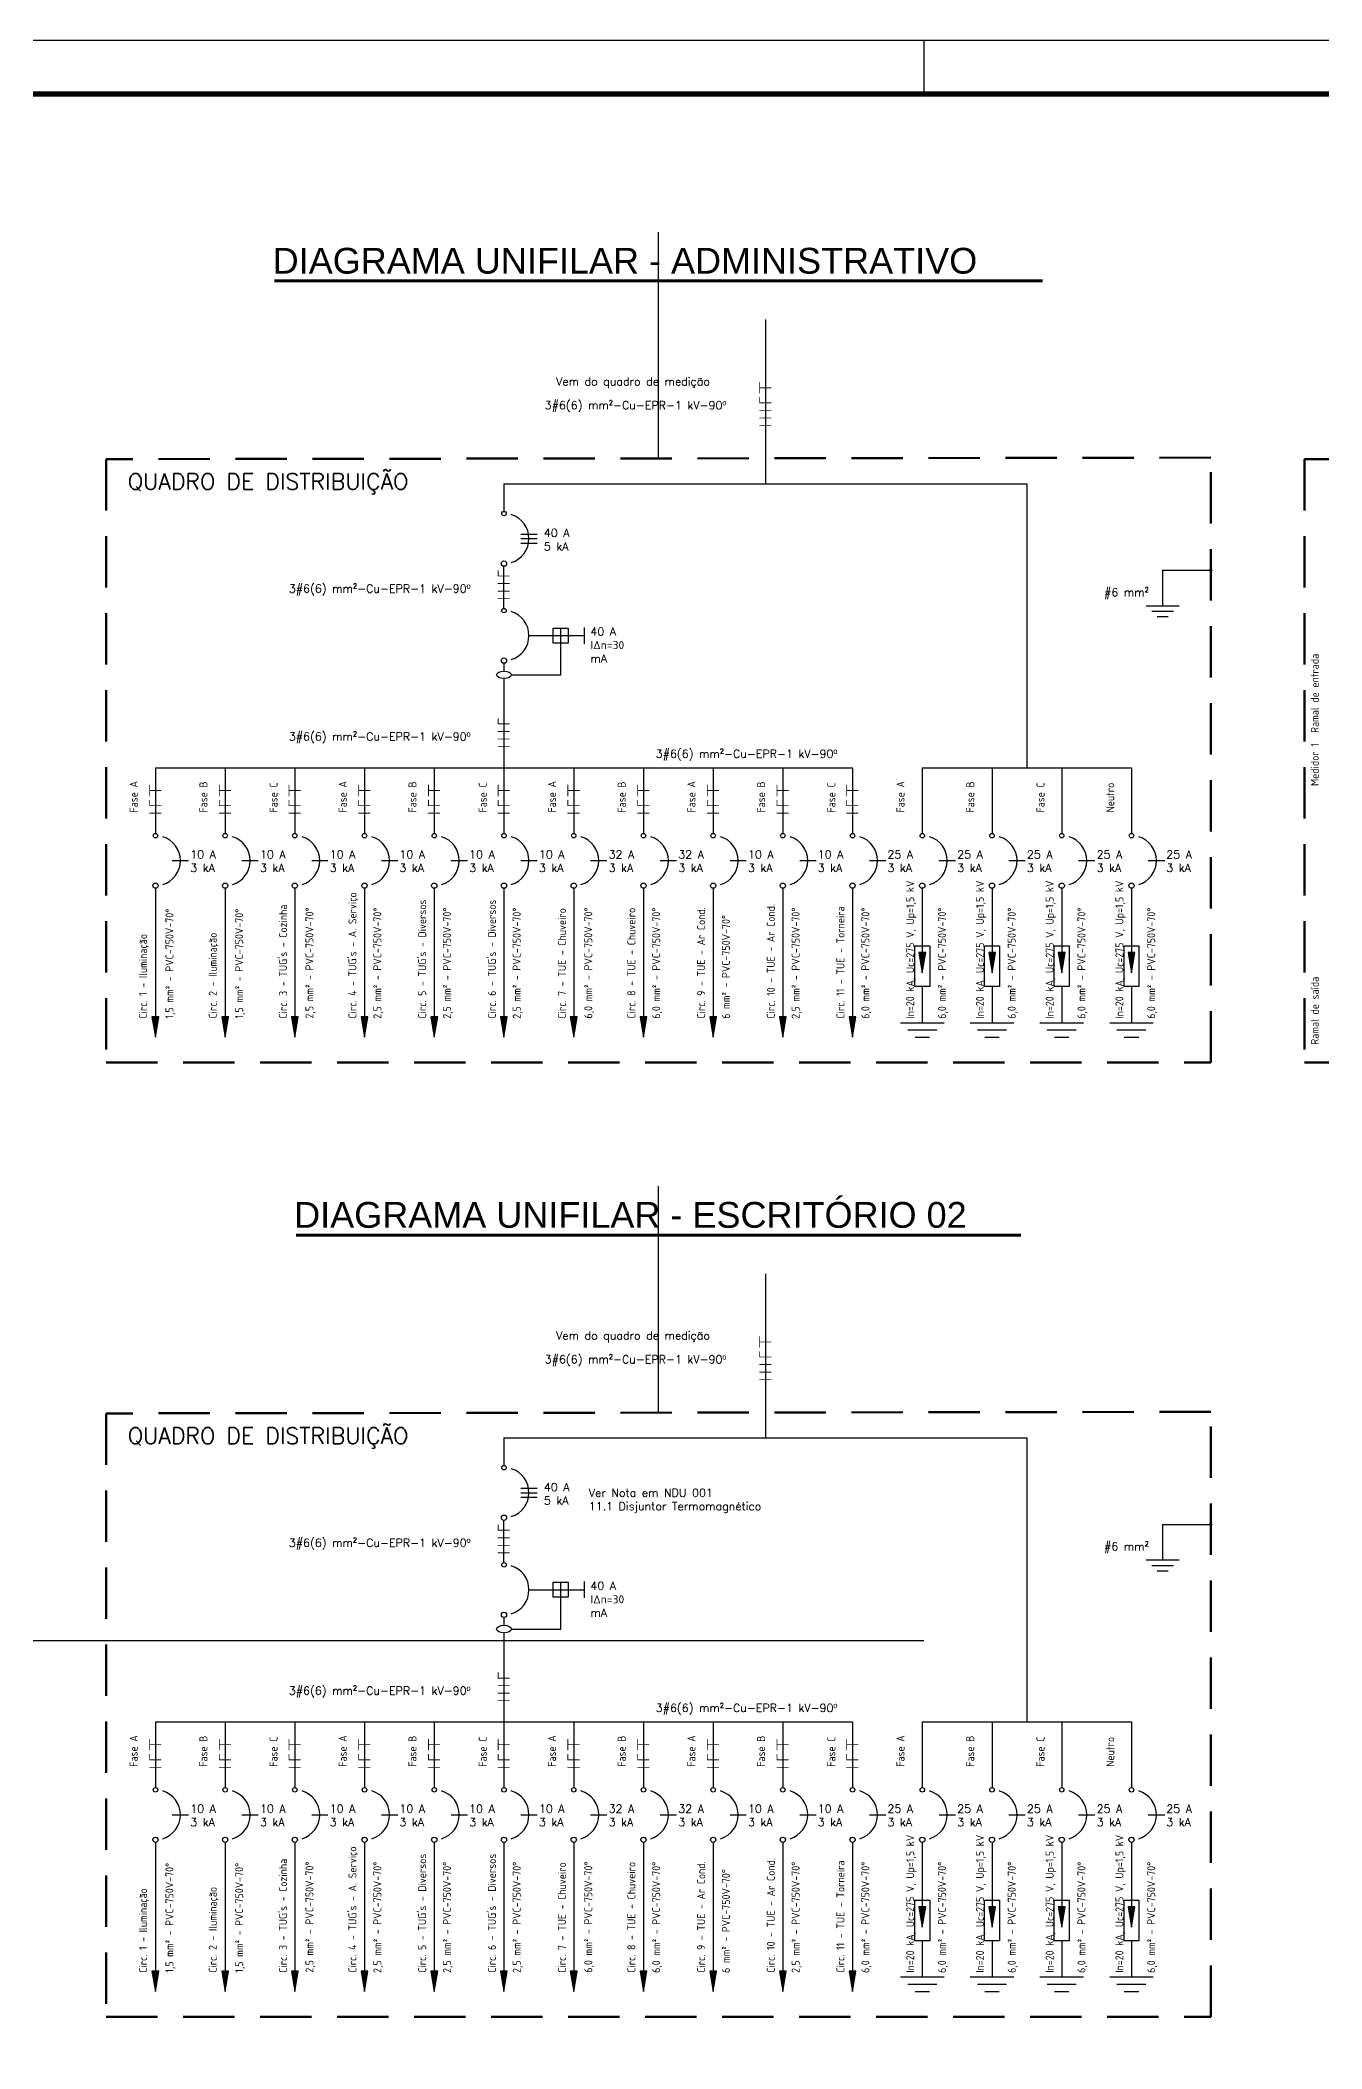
# Model space of a CAD drawing. Header units: millimetres. Extents: x 2788 to 2954, y 1337 to 1391.
# Drawn here: x 2888.8 to 2900.69, y 1347.61 to 1366.25 of the extents above; entities that cross this region are included whole.
import ezdxf
from ezdxf.enums import TextEntityAlignment as Align

# ---------------------------------------------------------------- set-up
doc = ezdxf.new("R2010")
doc.units = ezdxf.units.MM
doc.linetypes.add('HIDDEN2', pattern=[4.7625, 3.175, -1.5875])
doc.layers.add('Diagrama Unifilar', color=7, linetype='Continuous')
doc.layers.add('ELETRODUTO', color=5, linetype='Continuous', lineweight=50)
doc.styles.add('AENGESTYLE', font='isocp.shx', dxfattribs={"height": 125})
doc.styles.add('ANACECILIA', font='swissel.ttf')
doc.styles.add('ROMANS', font='romans.shx', dxfattribs={"height": 0.002})
doc.styles.add('ROMMANS', font='ROMANS.shx', dxfattribs={"height": 100})

msp = doc.modelspace()

# ---------------------------------------------------------------- hatches: boundary and pattern name
for points in [[(2897.015, 1357.782), (2896.952, 1357.782), (2896.983, 1357.593)], [(2897.661, 1357.782), (2897.599, 1357.782), (2897.63, 1357.593)], [(2898.308, 1357.782), (2898.245, 1357.782), (2898.277, 1357.593)], [(2898.955, 1357.782), (2898.892, 1357.782), (2898.924, 1357.593)], [(2889.899, 1357.185), (2889.836, 1357.185), (2889.868, 1356.997)], [(2890.546, 1357.185), (2890.483, 1357.185), (2890.515, 1356.997)], [(2891.193, 1357.185), (2891.13, 1357.185), (2891.161, 1356.997)], [(2891.84, 1357.185), (2891.777, 1357.185), (2891.808, 1356.997)], [(2892.487, 1357.185), (2892.424, 1357.185), (2892.455, 1356.997)], [(2893.133, 1357.185), (2893.071, 1357.185), (2893.102, 1356.997)], [(2893.78, 1357.185), (2893.717, 1357.185), (2893.749, 1356.997)], [(2894.427, 1357.185), (2894.364, 1357.185), (2894.396, 1356.997)], [(2895.074, 1357.185), (2895.011, 1357.185), (2895.043, 1356.997)], [(2895.721, 1357.185), (2895.658, 1357.185), (2895.689, 1356.997)], [(2896.368, 1357.185), (2896.305, 1357.185), (2896.336, 1356.997)], [(2897.015, 1348.93), (2896.952, 1348.93), (2896.983, 1348.741)], [(2897.661, 1348.93), (2897.599, 1348.93), (2897.63, 1348.741)], [(2898.308, 1348.93), (2898.245, 1348.93), (2898.277, 1348.741)], [(2898.955, 1348.93), (2898.892, 1348.93), (2898.924, 1348.741)], [(2889.899, 1348.333), (2889.836, 1348.333), (2889.868, 1348.144)], [(2890.546, 1348.333), (2890.483, 1348.333), (2890.515, 1348.144)], [(2891.193, 1348.333), (2891.13, 1348.333), (2891.161, 1348.144)], [(2891.84, 1348.333), (2891.777, 1348.333), (2891.808, 1348.144)], [(2892.487, 1348.333), (2892.424, 1348.333), (2892.455, 1348.144)], [(2893.133, 1348.333), (2893.071, 1348.333), (2893.102, 1348.144)], [(2893.78, 1348.333), (2893.717, 1348.333), (2893.749, 1348.144)], [(2894.427, 1348.333), (2894.364, 1348.333), (2894.396, 1348.144)], [(2895.074, 1348.333), (2895.011, 1348.333), (2895.043, 1348.144)], [(2895.721, 1348.333), (2895.658, 1348.333), (2895.689, 1348.144)], [(2896.368, 1348.333), (2896.305, 1348.333), (2896.336, 1348.144)]]:
    msp.add_hatch(color=256).paths.add_polyline_path(points)

# ---------------------------------------------------------------- linework, layer by layer
for p, q in [((2875.971, 1366.247), (2918.021, 1366.247)), ((2896.996, 1366.247), (2896.996, 1365.747)), ((2894.536, 1362.375), (2894.536, 1364.467)), ((2893.102, 1362.131), (2897.953, 1362.131)), ((2893.628, 1360.359), (2893.628, 1360.792)), ((2893.848, 1360.647), (2893.848, 1360.798)), ((2893.334, 1360.723), (2893.848, 1360.723)), ((2893.172, 1360.359), (2893.628, 1360.359)), ((2897.015, 1357.782), (2896.952, 1357.782)), ((2896.952, 1357.782), (2896.983, 1357.593)), ((2896.983, 1357.844), (2896.983, 1357.844)), ((2896.983, 1357.593), (2897.015, 1357.782)), ((2897.661, 1357.782), (2897.599, 1357.782)), ((2897.599, 1357.782), (2897.63, 1357.593)), ((2897.63, 1357.844), (2897.63, 1357.844)), ((2897.63, 1357.593), (2897.661, 1357.782)), ((2898.308, 1357.782), (2898.245, 1357.782)), ((2898.245, 1357.782), (2898.277, 1357.593)), ((2898.277, 1357.844), (2898.277, 1357.844)), ((2898.277, 1357.593), (2898.308, 1357.782)), ((2898.955, 1357.782), (2898.892, 1357.782)), ((2898.892, 1357.782), (2898.924, 1357.593)), ((2898.924, 1357.844), (2898.924, 1357.844)), ((2898.924, 1357.593), (2898.955, 1357.782)), ((2889.899, 1357.185), (2889.836, 1357.185)), ((2889.836, 1357.185), (2889.868, 1356.997)), ((2889.868, 1356.997), (2889.899, 1357.185)), ((2890.546, 1357.185), (2890.483, 1357.185)), ((2890.483, 1357.185), (2890.515, 1356.997)), ((2890.515, 1356.997), (2890.546, 1357.185)), ((2891.193, 1357.185), (2891.13, 1357.185)), ((2891.13, 1357.185), (2891.161, 1356.997)), ((2891.161, 1356.997), (2891.193, 1357.185)), ((2891.84, 1357.185), (2891.777, 1357.185)), ((2891.777, 1357.185), (2891.808, 1356.997)), ((2891.808, 1356.997), (2891.84, 1357.185)), ((2892.487, 1357.185), (2892.424, 1357.185)), ((2892.424, 1357.185), (2892.455, 1356.997)), ((2892.455, 1356.997), (2892.487, 1357.185)), ((2893.133, 1357.185), (2893.071, 1357.185)), ((2893.071, 1357.185), (2893.102, 1356.997)), ((2893.102, 1356.997), (2893.133, 1357.185)), ((2893.78, 1357.185), (2893.717, 1357.185)), ((2893.717, 1357.185), (2893.749, 1356.997)), ((2893.749, 1356.997), (2893.78, 1357.185)), ((2894.427, 1357.185), (2894.364, 1357.185)), ((2894.364, 1357.185), (2894.396, 1356.997)), ((2894.396, 1356.997), (2894.427, 1357.185)), ((2895.074, 1357.185), (2895.011, 1357.185)), ((2895.011, 1357.185), (2895.043, 1356.997)), ((2895.043, 1356.997), (2895.074, 1357.185)), ((2895.721, 1357.185), (2895.658, 1357.185)), ((2895.658, 1357.185), (2895.689, 1356.997)), ((2895.689, 1356.997), (2895.721, 1357.185)), ((2896.368, 1357.185), (2896.305, 1357.185)), ((2896.305, 1357.185), (2896.336, 1356.997)), ((2896.336, 1356.997), (2896.368, 1357.185)), ((2889.868, 1356.997), (2889.868, 1356.997)), ((2890.515, 1356.997), (2890.515, 1356.997)), ((2891.161, 1356.997), (2891.161, 1356.997)), ((2891.808, 1356.997), (2891.808, 1356.997)), ((2892.455, 1356.997), (2892.455, 1356.997)), ((2893.102, 1356.997), (2893.102, 1356.997)), ((2893.749, 1356.997), (2893.749, 1356.997)), ((2894.396, 1356.997), (2894.396, 1356.997)), ((2895.043, 1356.997), (2895.043, 1356.997)), ((2895.689, 1356.997), (2895.689, 1356.997)), ((2896.336, 1356.997), (2896.336, 1356.997)), ((2894.536, 1353.523), (2894.536, 1355.615)), ((2893.102, 1353.279), (2897.953, 1353.279)), ((2893.334, 1351.87), (2893.848, 1351.87)), ((2893.628, 1351.506), (2893.628, 1351.94)), ((2893.848, 1351.795), (2893.848, 1351.946)), ((2893.172, 1351.506), (2893.628, 1351.506)), ((2896.996, 1351.397), (2876.471, 1351.397)), ((2897.015, 1348.93), (2896.952, 1348.93)), ((2896.952, 1348.93), (2896.983, 1348.741)), ((2896.983, 1348.992), (2896.983, 1348.992)), ((2896.983, 1348.741), (2897.015, 1348.93)), ((2897.661, 1348.93), (2897.599, 1348.93)), ((2897.599, 1348.93), (2897.63, 1348.741)), ((2897.63, 1348.992), (2897.63, 1348.992)), ((2897.63, 1348.741), (2897.661, 1348.93)), ((2898.308, 1348.93), (2898.245, 1348.93)), ((2898.245, 1348.93), (2898.277, 1348.741)), ((2898.277, 1348.992), (2898.277, 1348.992)), ((2898.277, 1348.741), (2898.308, 1348.93)), ((2898.955, 1348.93), (2898.892, 1348.93)), ((2898.892, 1348.93), (2898.924, 1348.741)), ((2898.924, 1348.992), (2898.924, 1348.992)), ((2898.924, 1348.741), (2898.955, 1348.93)), ((2889.899, 1348.333), (2889.836, 1348.333)), ((2889.836, 1348.333), (2889.868, 1348.144)), ((2889.868, 1348.144), (2889.899, 1348.333)), ((2890.546, 1348.333), (2890.483, 1348.333)), ((2890.483, 1348.333), (2890.515, 1348.144)), ((2890.515, 1348.144), (2890.546, 1348.333)), ((2891.193, 1348.333), (2891.13, 1348.333)), ((2891.13, 1348.333), (2891.161, 1348.144)), ((2891.161, 1348.144), (2891.193, 1348.333)), ((2891.84, 1348.333), (2891.777, 1348.333)), ((2891.777, 1348.333), (2891.808, 1348.144)), ((2891.808, 1348.144), (2891.84, 1348.333)), ((2892.487, 1348.333), (2892.424, 1348.333)), ((2892.424, 1348.333), (2892.455, 1348.144)), ((2892.455, 1348.144), (2892.487, 1348.333)), ((2893.133, 1348.333), (2893.071, 1348.333)), ((2893.071, 1348.333), (2893.102, 1348.144)), ((2893.102, 1348.144), (2893.133, 1348.333)), ((2893.78, 1348.333), (2893.717, 1348.333)), ((2893.717, 1348.333), (2893.749, 1348.144)), ((2893.749, 1348.144), (2893.78, 1348.333)), ((2894.427, 1348.333), (2894.364, 1348.333)), ((2894.364, 1348.333), (2894.396, 1348.144)), ((2894.396, 1348.144), (2894.427, 1348.333)), ((2895.074, 1348.333), (2895.011, 1348.333)), ((2895.011, 1348.333), (2895.043, 1348.144)), ((2895.043, 1348.144), (2895.074, 1348.333)), ((2895.721, 1348.333), (2895.658, 1348.333)), ((2895.658, 1348.333), (2895.689, 1348.144)), ((2895.689, 1348.144), (2895.721, 1348.333)), ((2896.368, 1348.333), (2896.305, 1348.333)), ((2896.305, 1348.333), (2896.336, 1348.144)), ((2896.336, 1348.144), (2896.368, 1348.333)), ((2889.868, 1348.144), (2889.868, 1348.144)), ((2890.515, 1348.144), (2890.515, 1348.144)), ((2891.161, 1348.144), (2891.161, 1348.144)), ((2891.808, 1348.144), (2891.808, 1348.144)), ((2892.455, 1348.144), (2892.455, 1348.144)), ((2893.102, 1348.144), (2893.102, 1348.144)), ((2893.749, 1348.144), (2893.749, 1348.144)), ((2894.396, 1348.144), (2894.396, 1348.144)), ((2895.043, 1348.144), (2895.043, 1348.144)), ((2895.689, 1348.144), (2895.689, 1348.144)), ((2896.336, 1348.144), (2896.336, 1348.144))]:
    msp.add_line(p, q)
at = {"const_width": 0.05}
msp.add_lwpolyline([(2877.221, 1337.047), (2877.221, 1365.747), (2917.521, 1365.747), (2917.521, 1337.047)], close=True, dxfattribs=at)
at = {"const_width": 0.029}
for points in [[(2890.972, 1364.014), (2898.099, 1364.014)], [(2891.172, 1355.161), (2897.9, 1355.161)]]:
    msp.add_lwpolyline(points, dxfattribs=at)
for points in [[(2893.698, 1360.653), (2893.559, 1360.653), (2893.559, 1360.792), (2893.698, 1360.792)], [(2896.914, 1357.844), (2897.052, 1357.844), (2897.052, 1357.466), (2896.914, 1357.466)], [(2897.561, 1357.844), (2897.699, 1357.844), (2897.699, 1357.466), (2897.561, 1357.466)], [(2898.208, 1357.844), (2898.346, 1357.844), (2898.346, 1357.466), (2898.208, 1357.466)], [(2898.855, 1357.844), (2898.993, 1357.844), (2898.993, 1357.466), (2898.855, 1357.466)], [(2893.698, 1351.801), (2893.559, 1351.801), (2893.559, 1351.94), (2893.698, 1351.94)], [(2896.914, 1348.992), (2897.052, 1348.992), (2897.052, 1348.614), (2896.914, 1348.614)], [(2897.561, 1348.992), (2897.699, 1348.992), (2897.699, 1348.614), (2897.561, 1348.614)], [(2898.208, 1348.992), (2898.346, 1348.992), (2898.346, 1348.614), (2898.208, 1348.614)], [(2898.855, 1348.992), (2898.993, 1348.992), (2898.993, 1348.614), (2898.855, 1348.614)]]:
    msp.add_lwpolyline(points, close=True)
for centre in [(2899.659, 1361.329), (2899.659, 1352.477)]:
    msp.add_circle(centre, 0.00928)
for centre in [(2893.102, 1360.359), (2893.102, 1351.506)]:
    msp.add_ellipse(centre, major_axis=(-0.0696, 0), ratio=0.5)
at = {"layer": 'Diagrama Unifilar'}
for p, q in [((2895.528, 1363.655), (2895.528, 1362.131)), ((2893.102, 1362.131), (2893.102, 1361.876)), ((2897.953, 1362.131), (2897.953, 1359.497)), ((2893.258, 1361.665), (2893.41, 1361.665)), ((2893.258, 1361.623), (2893.41, 1361.623)), ((2893.258, 1361.582), (2893.41, 1361.582)), ((2893.102, 1360.975), (2893.102, 1361.371)), ((2899.213, 1361.329), (2899.659, 1361.329)), ((2899.213, 1361.329), (2899.213, 1361)), ((2899.061, 1361), (2899.365, 1361)), ((2899.112, 1360.95), (2899.314, 1360.95)), ((2899.163, 1360.899), (2899.264, 1360.899)), ((2893.102, 1360.466), (2893.102, 1360.393)), ((2893.102, 1360.324), (2893.102, 1359.497)), ((2889.868, 1359.497), (2896.336, 1359.497)), ((2889.868, 1359.497), (2889.868, 1358.888)), ((2890.515, 1359.497), (2890.515, 1358.888)), ((2891.161, 1359.497), (2891.161, 1358.888)), ((2891.808, 1359.497), (2891.808, 1358.888)), ((2892.455, 1359.497), (2892.455, 1358.888)), ((2893.102, 1359.497), (2893.102, 1358.888)), ((2893.749, 1359.497), (2893.749, 1358.888)), ((2894.396, 1359.497), (2894.396, 1358.888)), ((2895.043, 1359.497), (2895.043, 1358.888)), ((2895.689, 1359.497), (2895.689, 1358.888)), ((2896.336, 1359.497), (2896.336, 1358.888)), ((2896.983, 1359.497), (2896.983, 1358.888)), ((2896.983, 1359.497), (2898.924, 1359.497)), ((2897.63, 1359.497), (2897.63, 1358.888)), ((2898.277, 1359.497), (2898.277, 1358.888)), ((2898.924, 1359.497), (2898.924, 1358.888)), ((2890.024, 1358.635), (2890.176, 1358.635)), ((2890.671, 1358.635), (2890.822, 1358.635)), ((2891.318, 1358.635), (2891.469, 1358.635)), ((2891.964, 1358.635), (2892.116, 1358.635)), ((2892.611, 1358.635), (2892.763, 1358.635)), ((2893.258, 1358.635), (2893.41, 1358.635)), ((2893.905, 1358.635), (2894.057, 1358.635)), ((2894.552, 1358.635), (2894.704, 1358.635)), ((2895.199, 1358.635), (2895.35, 1358.635)), ((2895.846, 1358.635), (2895.997, 1358.635)), ((2896.492, 1358.635), (2896.644, 1358.635)), ((2897.139, 1358.635), (2897.291, 1358.635)), ((2897.786, 1358.635), (2897.938, 1358.635)), ((2898.433, 1358.635), (2898.585, 1358.635)), ((2899.08, 1358.635), (2899.232, 1358.635)), ((2889.868, 1358.379), (2889.868, 1357.185)), ((2890.515, 1358.379), (2890.515, 1357.185)), ((2891.161, 1358.379), (2891.161, 1357.185)), ((2891.808, 1358.379), (2891.808, 1357.185)), ((2892.455, 1358.379), (2892.455, 1357.185)), ((2893.102, 1358.379), (2893.102, 1357.185)), ((2893.749, 1358.379), (2893.749, 1357.185)), ((2894.396, 1358.379), (2894.396, 1357.185)), ((2895.043, 1358.379), (2895.043, 1357.185)), ((2895.689, 1358.379), (2895.689, 1357.185)), ((2896.336, 1358.379), (2896.336, 1357.185)), ((2896.983, 1358.379), (2896.983, 1357.782)), ((2897.63, 1358.379), (2897.63, 1357.782)), ((2898.277, 1358.379), (2898.277, 1357.782)), ((2898.924, 1358.379), (2898.924, 1357.782)), ((2896.983, 1357.466), (2896.983, 1357.131)), ((2897.63, 1357.466), (2897.63, 1357.131)), ((2898.277, 1357.466), (2898.277, 1357.131)), ((2898.924, 1357.466), (2898.924, 1357.131)), ((2896.781, 1357.131), (2897.185, 1357.131)), ((2896.848, 1357.064), (2897.118, 1357.064)), ((2897.428, 1357.131), (2897.832, 1357.131)), ((2897.495, 1357.064), (2897.765, 1357.064)), ((2898.075, 1357.131), (2898.479, 1357.131)), ((2898.142, 1357.064), (2898.412, 1357.064)), ((2898.722, 1357.131), (2899.126, 1357.131)), ((2898.789, 1357.064), (2899.058, 1357.064)), ((2896.916, 1356.997), (2897.051, 1356.997)), ((2897.563, 1356.997), (2897.697, 1356.997)), ((2898.209, 1356.997), (2898.344, 1356.997)), ((2898.856, 1356.997), (2898.991, 1356.997)), ((2895.528, 1354.803), (2895.528, 1353.279)), ((2893.102, 1353.279), (2893.102, 1353.024)), ((2897.953, 1353.279), (2897.953, 1350.645)), ((2893.258, 1352.813), (2893.41, 1352.813)), ((2893.258, 1352.771), (2893.41, 1352.771)), ((2893.258, 1352.729), (2893.41, 1352.729)), ((2893.102, 1352.123), (2893.102, 1352.518)), ((2899.213, 1352.477), (2899.659, 1352.477)), ((2899.213, 1352.477), (2899.213, 1352.148)), ((2899.061, 1352.148), (2899.365, 1352.148)), ((2899.112, 1352.097), (2899.314, 1352.097)), ((2899.163, 1352.047), (2899.264, 1352.047)), ((2893.102, 1351.614), (2893.102, 1351.541)), ((2893.102, 1351.471), (2893.102, 1350.645)), ((2889.868, 1350.645), (2896.336, 1350.645)), ((2889.868, 1350.645), (2889.868, 1350.036)), ((2890.515, 1350.645), (2890.515, 1350.036)), ((2891.161, 1350.645), (2891.161, 1350.036)), ((2891.808, 1350.645), (2891.808, 1350.036)), ((2892.455, 1350.645), (2892.455, 1350.036)), ((2893.102, 1350.645), (2893.102, 1350.036)), ((2893.749, 1350.645), (2893.749, 1350.036)), ((2894.396, 1350.645), (2894.396, 1350.036)), ((2895.043, 1350.645), (2895.043, 1350.036)), ((2895.689, 1350.645), (2895.689, 1350.036)), ((2896.336, 1350.645), (2896.336, 1350.036)), ((2896.983, 1350.645), (2896.983, 1350.036)), ((2896.983, 1350.645), (2898.924, 1350.645)), ((2897.63, 1350.645), (2897.63, 1350.036)), ((2898.277, 1350.645), (2898.277, 1350.036)), ((2898.924, 1350.645), (2898.924, 1350.036)), ((2890.024, 1349.783), (2890.176, 1349.783)), ((2890.671, 1349.783), (2890.822, 1349.783)), ((2891.318, 1349.783), (2891.469, 1349.783)), ((2891.964, 1349.783), (2892.116, 1349.783)), ((2892.611, 1349.783), (2892.763, 1349.783)), ((2893.258, 1349.783), (2893.41, 1349.783)), ((2893.905, 1349.783), (2894.057, 1349.783)), ((2894.552, 1349.783), (2894.704, 1349.783)), ((2895.199, 1349.783), (2895.35, 1349.783)), ((2895.846, 1349.783), (2895.997, 1349.783)), ((2896.492, 1349.783), (2896.644, 1349.783)), ((2897.139, 1349.783), (2897.291, 1349.783)), ((2897.786, 1349.783), (2897.938, 1349.783)), ((2898.433, 1349.783), (2898.585, 1349.783)), ((2899.08, 1349.783), (2899.232, 1349.783)), ((2889.868, 1349.527), (2889.868, 1348.333)), ((2890.515, 1349.527), (2890.515, 1348.333)), ((2891.161, 1349.527), (2891.161, 1348.333)), ((2891.808, 1349.527), (2891.808, 1348.333)), ((2892.455, 1349.527), (2892.455, 1348.333)), ((2893.102, 1349.527), (2893.102, 1348.333)), ((2893.749, 1349.527), (2893.749, 1348.333)), ((2894.396, 1349.527), (2894.396, 1348.333)), ((2895.043, 1349.527), (2895.043, 1348.333)), ((2895.689, 1349.527), (2895.689, 1348.333)), ((2896.336, 1349.527), (2896.336, 1348.333)), ((2896.983, 1349.527), (2896.983, 1348.93)), ((2897.63, 1349.527), (2897.63, 1348.93)), ((2898.277, 1349.527), (2898.277, 1348.93)), ((2898.924, 1349.527), (2898.924, 1348.93)), ((2896.983, 1348.614), (2896.983, 1348.279)), ((2897.63, 1348.614), (2897.63, 1348.279)), ((2898.277, 1348.614), (2898.277, 1348.279)), ((2898.924, 1348.614), (2898.924, 1348.279)), ((2896.781, 1348.279), (2897.185, 1348.279)), ((2897.428, 1348.279), (2897.832, 1348.279)), ((2898.075, 1348.279), (2898.479, 1348.279)), ((2898.722, 1348.279), (2899.126, 1348.279)), ((2896.848, 1348.212), (2897.118, 1348.212)), ((2896.916, 1348.144), (2897.051, 1348.144)), ((2897.495, 1348.212), (2897.765, 1348.212)), ((2897.563, 1348.144), (2897.697, 1348.144)), ((2898.142, 1348.212), (2898.412, 1348.212)), ((2898.209, 1348.144), (2898.344, 1348.144)), ((2898.789, 1348.212), (2899.058, 1348.212)), ((2898.856, 1348.144), (2898.991, 1348.144))]:
    msp.add_line(p, q, dxfattribs=at)
at = {"layer": 'Diagrama Unifilar', "const_width": 0.00752}
for points in [[(2895.474, 1363.075), (2895.474, 1362.97)], [(2895.474, 1363.022), (2895.582, 1363.022)], [(2895.47, 1362.812), (2895.582, 1362.812)], [(2895.474, 1362.935), (2895.474, 1362.882), (2895.582, 1362.882)], [(2895.47, 1362.742), (2895.582, 1362.742)], [(2895.47, 1362.671), (2895.582, 1362.671)], [(2893.048, 1361.329), (2893.048, 1361.276), (2893.156, 1361.276)], [(2893.044, 1361.206), (2893.156, 1361.206)], [(2893.044, 1361.135), (2893.156, 1361.135)], [(2893.044, 1361.065), (2893.156, 1361.065)], [(2893.044, 1359.833), (2893.156, 1359.833)], [(2893.048, 1359.956), (2893.048, 1359.904), (2893.156, 1359.904)], [(2893.044, 1359.763), (2893.156, 1359.763)], [(2893.044, 1359.693), (2893.156, 1359.693)], [(2889.814, 1359.339), (2889.814, 1359.233)], [(2889.814, 1359.286), (2889.922, 1359.286)], [(2890.46, 1359.339), (2890.46, 1359.233)], [(2890.46, 1359.286), (2890.569, 1359.286)], [(2891.107, 1359.339), (2891.107, 1359.233)], [(2891.107, 1359.286), (2891.216, 1359.286)], [(2891.754, 1359.339), (2891.754, 1359.233)], [(2891.754, 1359.286), (2891.862, 1359.286)], [(2892.401, 1359.339), (2892.401, 1359.233)], [(2892.401, 1359.286), (2892.509, 1359.286)], [(2893.048, 1359.339), (2893.048, 1359.233)], [(2893.048, 1359.286), (2893.156, 1359.286)], [(2893.695, 1359.339), (2893.695, 1359.233)], [(2893.695, 1359.286), (2893.803, 1359.286)], [(2894.342, 1359.339), (2894.342, 1359.233)], [(2894.342, 1359.286), (2894.45, 1359.286)], [(2894.988, 1359.339), (2894.988, 1359.233)], [(2894.988, 1359.286), (2895.097, 1359.286)], [(2895.635, 1359.339), (2895.635, 1359.233)], [(2895.635, 1359.286), (2895.744, 1359.286)], [(2896.282, 1359.339), (2896.282, 1359.233)], [(2896.282, 1359.286), (2896.39, 1359.286)], [(2889.81, 1359.076), (2889.922, 1359.076)], [(2889.814, 1359.199), (2889.814, 1359.146), (2889.922, 1359.146)], [(2890.457, 1359.076), (2890.569, 1359.076)], [(2890.46, 1359.199), (2890.46, 1359.146), (2890.569, 1359.146)], [(2891.103, 1359.076), (2891.216, 1359.076)], [(2891.107, 1359.199), (2891.107, 1359.146), (2891.216, 1359.146)], [(2891.75, 1359.076), (2891.862, 1359.076)], [(2891.754, 1359.199), (2891.754, 1359.146), (2891.862, 1359.146)], [(2892.397, 1359.076), (2892.509, 1359.076)], [(2892.401, 1359.199), (2892.401, 1359.146), (2892.509, 1359.146)], [(2893.044, 1359.076), (2893.156, 1359.076)], [(2893.048, 1359.199), (2893.048, 1359.146), (2893.156, 1359.146)], [(2893.691, 1359.076), (2893.803, 1359.076)], [(2893.695, 1359.199), (2893.695, 1359.146), (2893.803, 1359.146)], [(2894.338, 1359.076), (2894.45, 1359.076)], [(2894.342, 1359.199), (2894.342, 1359.146), (2894.45, 1359.146)], [(2894.985, 1359.076), (2895.097, 1359.076)], [(2894.988, 1359.199), (2894.988, 1359.146), (2895.097, 1359.146)], [(2895.631, 1359.076), (2895.744, 1359.076)], [(2895.635, 1359.199), (2895.635, 1359.146), (2895.744, 1359.146)], [(2896.278, 1359.076), (2896.39, 1359.076)], [(2896.282, 1359.199), (2896.282, 1359.146), (2896.39, 1359.146)], [(2895.474, 1354.223), (2895.474, 1354.117)], [(2895.474, 1354.17), (2895.582, 1354.17)], [(2895.474, 1354.083), (2895.474, 1354.03), (2895.582, 1354.03)], [(2895.47, 1353.96), (2895.582, 1353.96)], [(2895.47, 1353.889), (2895.582, 1353.889)], [(2895.47, 1353.819), (2895.582, 1353.819)], [(2893.044, 1352.353), (2893.156, 1352.353)], [(2893.048, 1352.476), (2893.048, 1352.424), (2893.156, 1352.424)], [(2893.044, 1352.283), (2893.156, 1352.283)], [(2893.044, 1352.213), (2893.156, 1352.213)], [(2893.048, 1351.104), (2893.048, 1351.051), (2893.156, 1351.051)], [(2893.044, 1350.981), (2893.156, 1350.981)], [(2893.044, 1350.911), (2893.156, 1350.911)], [(2893.044, 1350.841), (2893.156, 1350.841)], [(2889.814, 1350.487), (2889.814, 1350.381)], [(2889.814, 1350.434), (2889.922, 1350.434)], [(2889.814, 1350.346), (2889.814, 1350.293), (2889.922, 1350.293)], [(2890.46, 1350.487), (2890.46, 1350.381)], [(2890.46, 1350.434), (2890.569, 1350.434)], [(2890.46, 1350.346), (2890.46, 1350.293), (2890.569, 1350.293)], [(2891.107, 1350.487), (2891.107, 1350.381)], [(2891.107, 1350.434), (2891.216, 1350.434)], [(2891.107, 1350.346), (2891.107, 1350.293), (2891.216, 1350.293)], [(2891.754, 1350.487), (2891.754, 1350.381)], [(2891.754, 1350.434), (2891.862, 1350.434)], [(2891.754, 1350.346), (2891.754, 1350.293), (2891.862, 1350.293)], [(2892.401, 1350.487), (2892.401, 1350.381)], [(2892.401, 1350.434), (2892.509, 1350.434)], [(2892.401, 1350.346), (2892.401, 1350.293), (2892.509, 1350.293)], [(2893.048, 1350.487), (2893.048, 1350.381)], [(2893.048, 1350.434), (2893.156, 1350.434)], [(2893.048, 1350.346), (2893.048, 1350.293), (2893.156, 1350.293)], [(2893.695, 1350.487), (2893.695, 1350.381)], [(2893.695, 1350.434), (2893.803, 1350.434)], [(2893.695, 1350.346), (2893.695, 1350.293), (2893.803, 1350.293)], [(2894.342, 1350.487), (2894.342, 1350.381)], [(2894.342, 1350.434), (2894.45, 1350.434)], [(2894.342, 1350.346), (2894.342, 1350.293), (2894.45, 1350.293)], [(2894.988, 1350.487), (2894.988, 1350.381)], [(2894.988, 1350.434), (2895.097, 1350.434)], [(2894.988, 1350.346), (2894.988, 1350.293), (2895.097, 1350.293)], [(2895.635, 1350.487), (2895.635, 1350.381)], [(2895.635, 1350.434), (2895.744, 1350.434)], [(2895.635, 1350.346), (2895.635, 1350.293), (2895.744, 1350.293)], [(2896.282, 1350.487), (2896.282, 1350.381)], [(2896.282, 1350.434), (2896.39, 1350.434)], [(2896.282, 1350.346), (2896.282, 1350.293), (2896.39, 1350.293)], [(2889.81, 1350.223), (2889.922, 1350.223)], [(2890.457, 1350.223), (2890.569, 1350.223)], [(2891.103, 1350.223), (2891.216, 1350.223)], [(2891.75, 1350.223), (2891.862, 1350.223)], [(2892.397, 1350.223), (2892.509, 1350.223)], [(2893.044, 1350.223), (2893.156, 1350.223)], [(2893.691, 1350.223), (2893.803, 1350.223)], [(2894.338, 1350.223), (2894.45, 1350.223)], [(2894.985, 1350.223), (2895.097, 1350.223)], [(2895.631, 1350.223), (2895.744, 1350.223)], [(2896.278, 1350.223), (2896.39, 1350.223)]]:
    msp.add_lwpolyline(points, dxfattribs=at)
at = {"layer": 'Diagrama Unifilar'}
for centre, radius in [((2893.102, 1361.855), 0.0207), ((2893.102, 1361.391), 0.0243), ((2893.102, 1360.955), 0.0207), ((2893.102, 1360.955), 0.0207), ((2893.102, 1360.491), 0.0243), ((2889.868, 1358.867), 0.0207), ((2890.515, 1358.867), 0.0207), ((2891.161, 1358.867), 0.0207), ((2891.808, 1358.867), 0.0207), ((2892.455, 1358.867), 0.0207), ((2893.102, 1358.867), 0.0207), ((2893.749, 1358.867), 0.0207), ((2894.396, 1358.867), 0.0207), ((2895.043, 1358.867), 0.0207), ((2895.689, 1358.867), 0.0207), ((2896.336, 1358.867), 0.0207), ((2896.983, 1358.867), 0.0207), ((2897.63, 1358.867), 0.0207), ((2898.277, 1358.867), 0.0207), ((2898.924, 1358.867), 0.0207), ((2889.868, 1358.403), 0.0243), ((2890.515, 1358.403), 0.0243), ((2891.161, 1358.403), 0.0243), ((2891.808, 1358.403), 0.0243), ((2892.455, 1358.403), 0.0243), ((2893.102, 1358.403), 0.0243), ((2893.749, 1358.403), 0.0243), ((2894.396, 1358.403), 0.0243), ((2895.043, 1358.403), 0.0243), ((2895.689, 1358.403), 0.0243), ((2896.336, 1358.403), 0.0243), ((2896.983, 1358.403), 0.0243), ((2897.63, 1358.403), 0.0243), ((2898.277, 1358.403), 0.0243), ((2898.924, 1358.403), 0.0243), ((2893.102, 1353.003), 0.0207), ((2893.102, 1352.539), 0.0243), ((2893.102, 1352.102), 0.0207), ((2893.102, 1352.102), 0.0207), ((2893.102, 1351.638), 0.0243), ((2889.868, 1350.015), 0.0207), ((2890.515, 1350.015), 0.0207), ((2891.161, 1350.015), 0.0207), ((2891.808, 1350.015), 0.0207), ((2892.455, 1350.015), 0.0207), ((2893.102, 1350.015), 0.0207), ((2893.749, 1350.015), 0.0207), ((2894.396, 1350.015), 0.0207), ((2895.043, 1350.015), 0.0207), ((2895.689, 1350.015), 0.0207), ((2896.336, 1350.015), 0.0207), ((2896.983, 1350.015), 0.0207), ((2897.63, 1350.015), 0.0207), ((2898.277, 1350.015), 0.0207), ((2898.924, 1350.015), 0.0207), ((2889.868, 1349.551), 0.0243), ((2890.515, 1349.551), 0.0243), ((2891.161, 1349.551), 0.0243), ((2891.808, 1349.551), 0.0243), ((2892.455, 1349.551), 0.0243), ((2893.102, 1349.551), 0.0243), ((2893.749, 1349.551), 0.0243), ((2894.396, 1349.551), 0.0243), ((2895.043, 1349.551), 0.0243), ((2895.689, 1349.551), 0.0243), ((2896.336, 1349.551), 0.0243), ((2896.983, 1349.551), 0.0243), ((2897.63, 1349.551), 0.0243), ((2898.277, 1349.551), 0.0243), ((2898.924, 1349.551), 0.0243)]:
    msp.add_circle(centre, radius, dxfattribs=at)
for centre in [(2893.102, 1361.623), (2893.102, 1360.723), (2889.868, 1358.635), (2890.515, 1358.635), (2891.161, 1358.635), (2891.808, 1358.635), (2892.455, 1358.635), (2893.102, 1358.635), (2893.749, 1358.635), (2894.396, 1358.635), (2895.043, 1358.635), (2895.689, 1358.635), (2896.336, 1358.635), (2896.983, 1358.635), (2897.63, 1358.635), (2898.277, 1358.635), (2898.924, 1358.635), (2893.102, 1352.771), (2893.102, 1351.87), (2889.868, 1349.783), (2890.515, 1349.783), (2891.161, 1349.783), (2891.808, 1349.783), (2892.455, 1349.783), (2893.102, 1349.783), (2893.749, 1349.783), (2894.396, 1349.783), (2895.043, 1349.783), (2895.689, 1349.783), (2896.336, 1349.783), (2896.983, 1349.783), (2897.63, 1349.783), (2898.277, 1349.783), (2898.924, 1349.783)]:
    msp.add_arc(centre, 0.232, 286.8836, 73.1164, dxfattribs=at)
for p in [(2895.528, 1362.745), (2895.528, 1353.893)]:
    msp.add_point(p, dxfattribs=at)
at = {"layer": 'ELETRODUTO', "linetype": 'HIDDEN2', "ltscale": 0.15}
for points in [[(2899.659, 1362.374), (2889.412, 1362.36), (2889.412, 1356.761), (2899.659, 1356.761)], [(2910.777, 1362.374), (2900.53, 1362.36), (2900.53, 1356.761), (2910.777, 1356.761)], [(2899.659, 1353.521), (2889.412, 1353.507), (2889.412, 1347.909), (2899.659, 1347.909)]]:
    msp.add_lwpolyline(points, close=True, dxfattribs=at)

# ---------------------------------------------------------------- texts
at = {"style": 'ANACECILIA'}
for s, p in [('DIAGRAMA UNIFILAR - ADMINISTRATIVO', (2890.956, 1364.081)), ('DIAGRAMA UNIFILAR - ESCRITÓRIO 02', (2891.155, 1355.229))]:
    msp.add_text(s, height=0.23928, dxfattribs=at).set_placement(p)
at = {"layer": 'Diagrama Unifilar', "style": 'ROMMANS'}
for s, p in [('Vem do quadro de medição', (2893.586, 1363.043)), ('3#6(6) mm²-Cu-EPR-1 kV-90º', (2893.48, 1362.823)), ('3#6(6) mm²-Cu-EPR-1 kV-90º', (2891.106, 1361.121)), ('3#6(6) mm²-Cu-EPR-1 kV-90º', (2891.106, 1359.749)), ('3#6(6) mm²-Cu-EPR-1 kV-90º', (2894.51, 1359.589)), ('Vem do quadro de medição', (2893.586, 1354.191)), ('3#6(6) mm²-Cu-EPR-1 kV-90º', (2893.48, 1353.971)), ('3#6(6) mm²-Cu-EPR-1 kV-90º', (2891.106, 1352.269)), ('3#6(6) mm²-Cu-EPR-1 kV-90º', (2891.106, 1350.897)), ('3#6(6) mm²-Cu-EPR-1 kV-90º', (2894.51, 1350.737))]:
    msp.add_text(s, height=0.075, dxfattribs=at).set_placement(p)
at = {"layer": 'Diagrama Unifilar', "style": 'AENGESTYLE'}
for s, height, p in [('Ramal de entrada', 0.07425, (2900.625, 1359.82)), ('Medidor 1', 0.0743, (2900.625, 1359.328)), ('Fase A', 0.0743, (2889.666, 1359.082)), ('Fase B', 0.0743, (2890.313, 1359.082)), ('Fase C', 0.0743, (2890.964, 1359.082)), ('Fase A', 0.0743, (2891.606, 1359.082)), ('Fase B', 0.0743, (2892.253, 1359.082)), ('Fase C', 0.0743, (2892.905, 1359.082)), ('Fase A', 0.0743, (2893.547, 1359.082)), ('Fase B', 0.0743, (2894.194, 1359.082)), ('Fase A', 0.0743, (2894.841, 1359.082)), ('Fase B', 0.0743, (2895.487, 1359.082)), ('Fase C', 0.0743, (2896.139, 1359.082)), ('Fase A', 0.0743, (2896.781, 1359.082)), ('Fase B', 0.0743, (2897.428, 1359.082)), ('Fase C', 0.0743, (2898.08, 1359.082)), ('Neutro', 0.0743, (2898.727, 1359.082)), ("Circ. 4 - TUG's - A. Serviço", 0.07425, (2891.696, 1357.17)), ('In=20 kA, Uc=275 V, Up=1,5 kV', 0.07425, (2896.871, 1357.17)), ('In=20 kA, Uc=275 V, Up=1,5 kV', 0.07425, (2897.518, 1357.17)), ('In=20 kA, Uc=275 V, Up=1,5 kV', 0.07425, (2898.165, 1357.17)), ('In=20 kA, Uc=275 V, Up=1,5 kV', 0.07425, (2898.812, 1357.17)), ('1,5 mm² - PVC-750V-70°', 0.07425, (2889.998, 1357.17)), ('1,5 mm² - PVC-750V-70°', 0.07425, (2890.645, 1357.17)), ("Circ. 3 - TUG's - Cozinha", 0.07425, (2891.052, 1357.17)), ('2,5 mm² - PVC-750V-70°', 0.07425, (2891.297, 1357.17)), ('2,5 mm² - PVC-750V-70°', 0.07425, (2891.927, 1357.168)), ("Circ. 5 - TUG's - Diversos", 0.07425, (2892.343, 1357.17)), ('2,5 mm² - PVC-750V-70°', 0.07425, (2892.573, 1357.168)), ("Circ. 6 - TUG's - Diversos", 0.07425, (2892.99, 1357.17)), ('2,5 mm² - PVC-750V-70°', 0.07425, (2893.22, 1357.168)), ('Circ. 7 - TUE - Chuveiro', 0.07425, (2893.64, 1357.17)), ('6,0 mm² - PVC-750V-70°', 0.07425, (2893.884, 1357.17)), ('Circ. 8 - TUE - Chuveiro', 0.07425, (2894.284, 1357.17)), ('6,0 mm² - PVC-750V-70°', 0.07425, (2894.514, 1357.168)), ('Circ. 9 - TUE - Ar Cond.', 0.07425, (2894.931, 1357.17)), ('Circ. 10 - TUE - Ar Cond.', 0.07425, (2895.578, 1357.17)), ('2,5 mm² - PVC-750V-70°', 0.07425, (2895.808, 1357.168)), ('Circ. 11 - TUE - Torneira', 0.07425, (2896.224, 1357.17)), ('6,0 mm² - PVC-750V-70°', 0.07425, (2896.455, 1357.168)), ('6,0 mm² - PVC-750V-70°', 0.07425, (2897.166, 1357.168)), ('6,0 mm² - PVC-750V-70°', 0.07425, (2897.813, 1357.168)), ('6,0 mm² - PVC-750V-70°', 0.07425, (2898.46, 1357.168)), ('6,0 mm² - PVC-750V-70°', 0.07425, (2899.107, 1357.168)), ('Circ. 1 - Iluminação', 0.07425, (2889.753, 1357.17)), ('Circ. 2 - Iluminação', 0.07425, (2890.4, 1357.17)), ('6 mm² - PVC-750V-70°', 0.07425, (2895.161, 1357.168)), ('Ramal de saída', 0.07425, (2900.625, 1356.927)), ('Fase A', 0.0743, (2889.666, 1350.229)), ('Fase B', 0.0743, (2890.313, 1350.229)), ('Fase C', 0.0743, (2890.964, 1350.229)), ('Fase A', 0.0743, (2891.606, 1350.229)), ('Fase B', 0.0743, (2892.253, 1350.229)), ('Fase C', 0.0743, (2892.905, 1350.229)), ('Fase A', 0.0743, (2893.547, 1350.229)), ('Fase B', 0.0743, (2894.194, 1350.229)), ('Fase A', 0.0743, (2894.841, 1350.229)), ('Fase B', 0.0743, (2895.487, 1350.229)), ('Fase C', 0.0743, (2896.139, 1350.229)), ('Fase A', 0.0743, (2896.781, 1350.229)), ('Fase B', 0.0743, (2897.428, 1350.229)), ('Fase C', 0.0743, (2898.08, 1350.229)), ('Neutro', 0.0743, (2898.727, 1350.229)), ('In=20 kA, Uc=275 V, Up=1,5 kV', 0.07425, (2896.871, 1348.318)), ('In=20 kA, Uc=275 V, Up=1,5 kV', 0.07425, (2897.518, 1348.318)), ('In=20 kA, Uc=275 V, Up=1,5 kV', 0.07425, (2898.165, 1348.318)), ('In=20 kA, Uc=275 V, Up=1,5 kV', 0.07425, (2898.812, 1348.318)), ("Circ. 4 - TUG's - A. Serviço", 0.07425, (2891.696, 1348.318)), ("Circ. 5 - TUG's - Diversos", 0.07425, (2892.343, 1348.318)), ("Circ. 6 - TUG's - Diversos", 0.07425, (2892.99, 1348.318)), ('Circ. 10 - TUE - Ar Cond.', 0.07425, (2895.578, 1348.318)), ('1,5 mm² - PVC-750V-70°', 0.07425, (2889.998, 1348.318)), ('1,5 mm² - PVC-750V-70°', 0.07425, (2890.645, 1348.318)), ("Circ. 3 - TUG's - Cozinha", 0.07425, (2891.052, 1348.318)), ('2,5 mm² - PVC-750V-70°', 0.07425, (2891.297, 1348.318)), ('2,5 mm² - PVC-750V-70°', 0.07425, (2891.927, 1348.316)), ('2,5 mm² - PVC-750V-70°', 0.07425, (2892.573, 1348.316)), ('2,5 mm² - PVC-750V-70°', 0.07425, (2893.22, 1348.316)), ('Circ. 7 - TUE - Chuveiro', 0.07425, (2893.64, 1348.318)), ('6,0 mm² - PVC-750V-70°', 0.07425, (2893.884, 1348.318)), ('Circ. 8 - TUE - Chuveiro', 0.07425, (2894.284, 1348.318)), ('6,0 mm² - PVC-750V-70°', 0.07425, (2894.514, 1348.316)), ('Circ. 9 - TUE - Ar Cond.', 0.07425, (2894.931, 1348.318)), ('6 mm² - PVC-750V-70°', 0.07425, (2895.161, 1348.316)), ('2,5 mm² - PVC-750V-70°', 0.07425, (2895.808, 1348.316)), ('Circ. 11 - TUE - Torneira', 0.07425, (2896.224, 1348.318)), ('6,0 mm² - PVC-750V-70°', 0.07425, (2896.455, 1348.316)), ('6,0 mm² - PVC-750V-70°', 0.07425, (2897.166, 1348.316)), ('6,0 mm² - PVC-750V-70°', 0.07425, (2897.813, 1348.316)), ('6,0 mm² - PVC-750V-70°', 0.07425, (2898.46, 1348.316)), ('6,0 mm² - PVC-750V-70°', 0.07425, (2899.107, 1348.316)), ('Circ. 1 - Iluminação', 0.07425, (2889.753, 1348.318)), ('Circ. 2 - Iluminação', 0.07425, (2890.4, 1348.318))]:
    msp.add_text(s, height=height, rotation=90, dxfattribs=at).set_placement(p, align=Align.MIDDLE_LEFT)
at = {"layer": 'Diagrama Unifilar', "attachment_point": 1}
for s, insert, char_height, width, style in [('QUADRO DE DISTRIBUIÇÃO', (2889.612, 1362.228), 0.15036, 2.98892, 'ROMANS'), ('40 A\\P5 kA', (2893.472, 1361.713), 0.075, 0.42078, 'ROMMANS'), ('#6 mm²', (2898.67, 1361.162), 0.075, 0.65846, 'ROMMANS'), ('40 A\\PIΔn=30 mA', (2893.904, 1360.798), 0.075, 0.42078, 'ROMMANS'), ('10 A\\P3 kA', (2890.191, 1358.73), 0.075, 0.42078, 'ROMMANS'), ('10 A\\P{\\Fromans|c0;3 kA}', (2890.838, 1358.73), 0.075, 0.42078, 'ROMMANS'), ('10 A\\P{\\Fromans|c0;3 kA}', (2891.485, 1358.73), 0.075, 0.42078, 'ROMMANS'), ('10 A\\P{\\Fromans|c0;3 kA}', (2892.132, 1358.73), 0.075, 0.42078, 'ROMMANS'), ('10 A\\P{\\Fromans|c0;3 kA}', (2892.779, 1358.73), 0.075, 0.42078, 'ROMMANS'), ('10 A\\P{\\Fromans|c0;3 kA}', (2893.426, 1358.73), 0.075, 0.42078, 'ROMMANS'), ('32 A\\P{\\Fromans|c0;3 kA}', (2894.073, 1358.73), 0.075, 0.42078, 'ROMMANS'), ('32 A\\P{\\Fromans|c0;3 kA}', (2894.719, 1358.73), 0.075, 0.42078, 'ROMMANS'), ('10 A\\P{\\Fromans|c0;3 kA}', (2895.366, 1358.73), 0.075, 0.42078, 'ROMMANS'), ('10 A\\P{\\Fromans|c0;3 kA}', (2896.013, 1358.73), 0.075, 0.42078, 'ROMMANS'), ('25 A\\P{\\Fromans|c0;3 kA}', (2896.66, 1358.73), 0.075, 0.42078, 'ROMMANS'), ('25 A\\P{\\Fromans|c0;3 kA}', (2897.307, 1358.73), 0.075, 0.42078, 'ROMMANS'), ('25 A\\P{\\Fromans|c0;3 kA}', (2897.954, 1358.73), 0.075, 0.42078, 'ROMMANS'), ('25 A\\P{\\Fromans|c0;3 kA}', (2898.601, 1358.73), 0.075, 0.42078, 'ROMMANS'), ('25 A\\P{\\Fromans|c0;3 kA}', (2899.247, 1358.73), 0.075, 0.42078, 'ROMMANS'), ('QUADRO DE DISTRIBUIÇÃO', (2889.612, 1353.375), 0.15036, 2.98892, 'ROMANS'), ('40 A\\P5 kA', (2893.472, 1352.861), 0.075, 0.42078, 'ROMMANS'), ('#6 mm²', (2898.67, 1352.31), 0.075, 0.65846, 'ROMMANS'), ('40 A\\PIΔn=30 mA', (2893.904, 1351.945), 0.075, 0.42078, 'ROMMANS'), ('10 A\\P3 kA', (2890.191, 1349.877), 0.075, 0.42078, 'ROMMANS'), ('10 A\\P{\\Fromans|c0;3 kA}', (2890.838, 1349.877), 0.075, 0.42078, 'ROMMANS'), ('10 A\\P{\\Fromans|c0;3 kA}', (2891.485, 1349.877), 0.075, 0.42078, 'ROMMANS'), ('10 A\\P{\\Fromans|c0;3 kA}', (2892.132, 1349.877), 0.075, 0.42078, 'ROMMANS'), ('10 A\\P{\\Fromans|c0;3 kA}', (2892.779, 1349.877), 0.075, 0.42078, 'ROMMANS'), ('10 A\\P{\\Fromans|c0;3 kA}', (2893.426, 1349.877), 0.075, 0.42078, 'ROMMANS'), ('32 A\\P{\\Fromans|c0;3 kA}', (2894.073, 1349.877), 0.075, 0.42078, 'ROMMANS'), ('32 A\\P{\\Fromans|c0;3 kA}', (2894.719, 1349.877), 0.075, 0.42078, 'ROMMANS'), ('10 A\\P{\\Fromans|c0;3 kA}', (2895.366, 1349.877), 0.075, 0.42078, 'ROMMANS'), ('10 A\\P{\\Fromans|c0;3 kA}', (2896.013, 1349.877), 0.075, 0.42078, 'ROMMANS'), ('25 A\\P{\\Fromans|c0;3 kA}', (2896.66, 1349.877), 0.075, 0.42078, 'ROMMANS'), ('25 A\\P{\\Fromans|c0;3 kA}', (2897.307, 1349.877), 0.075, 0.42078, 'ROMMANS'), ('25 A\\P{\\Fromans|c0;3 kA}', (2897.954, 1349.877), 0.075, 0.42078, 'ROMMANS'), ('25 A\\P{\\Fromans|c0;3 kA}', (2898.601, 1349.877), 0.075, 0.42078, 'ROMMANS'), ('25 A\\P{\\Fromans|c0;3 kA}', (2899.247, 1349.877), 0.075, 0.42078, 'ROMMANS')]:
    msp.add_mtext(s, dxfattribs=dict(at, insert=insert, char_height=char_height, width=width, style=style))
at = {"layer": 'Diagrama Unifilar', "color": 1, "insert": (2893.889, 1352.808), "char_height": 0.075, "width": 2.09078, "attachment_point": 1, "style": 'ROMMANS'}
msp.add_mtext('Ver Nota em NDU 001 \\P11.1 Disjuntor Termomagnético', dxfattribs=at)

doc.saveas('drawing.dxf')
